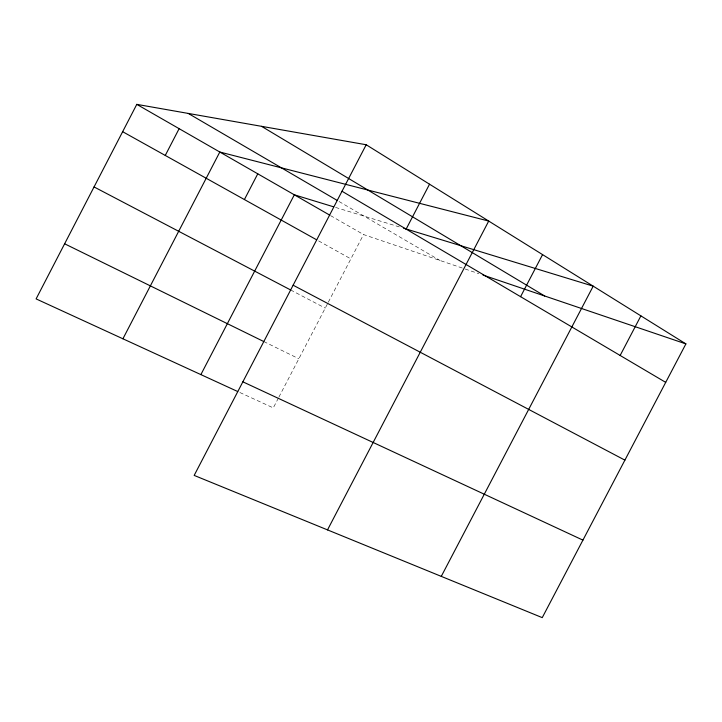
<?xml version="1.0" encoding="UTF-8"?>
<svg xmlns="http://www.w3.org/2000/svg" width="722" height="722" viewBox="0 0 722 722"><rect width="100%" height="100%" fill="white"/><g stroke="black" fill="none" stroke-linecap="round" stroke-linejoin="round"><path stroke-width="0.54" stroke-dasharray="3.61 2.71" d="M278.403 398.057L273.286 407.876L237.737 391.541M278.909 397.073L327.806 303.186M328.311 302.202L363.545 234.551L464.12 268.665M335.54 207.413L399.329 226.907M465.167 269.026L478.803 273.647M263.756 341.533L298.863 358.762M290.596 289.946L325.243 308.104M318.628 240.913L350.874 258.891M330.532 215.598L363.545 234.551M339.051 201.51L440.05 260.498"/><path stroke-width="1.08" d="M366.198 144.752L194.173 475.41L542.249 617.635L685.9 343.898L366.198 144.752L136.792 104.365L36.1 298.899L237.737 391.541M165.266 155.438L179.128 128.678M122.92 338.789L219.804 152.026L488.713 221.067L327.517 529.894M244.406 199.552L257.763 173.821M200.878 374.61L294.323 194.814L333.438 206.763M406.134 229.109L429.536 184.2M520.58 296.679L542.565 254.613M441.277 576.373L593.204 286.156L403.598 228.206M620.144 355.468L640.892 315.866M483.009 275.073L685.9 343.898M242.854 381.821L582.925 540.128M64.628 243.792L263.756 341.533M94.05 186.935L290.596 289.946M293.123 285.208L624.9 460.14M122.65 131.693L316.669 239.83M136.792 104.365L329.566 215.039M188.252 113.426L337.129 200.382M342.011 191.249L665.711 382.371M261.554 126.332L544.686 295.993"/></g></svg>
